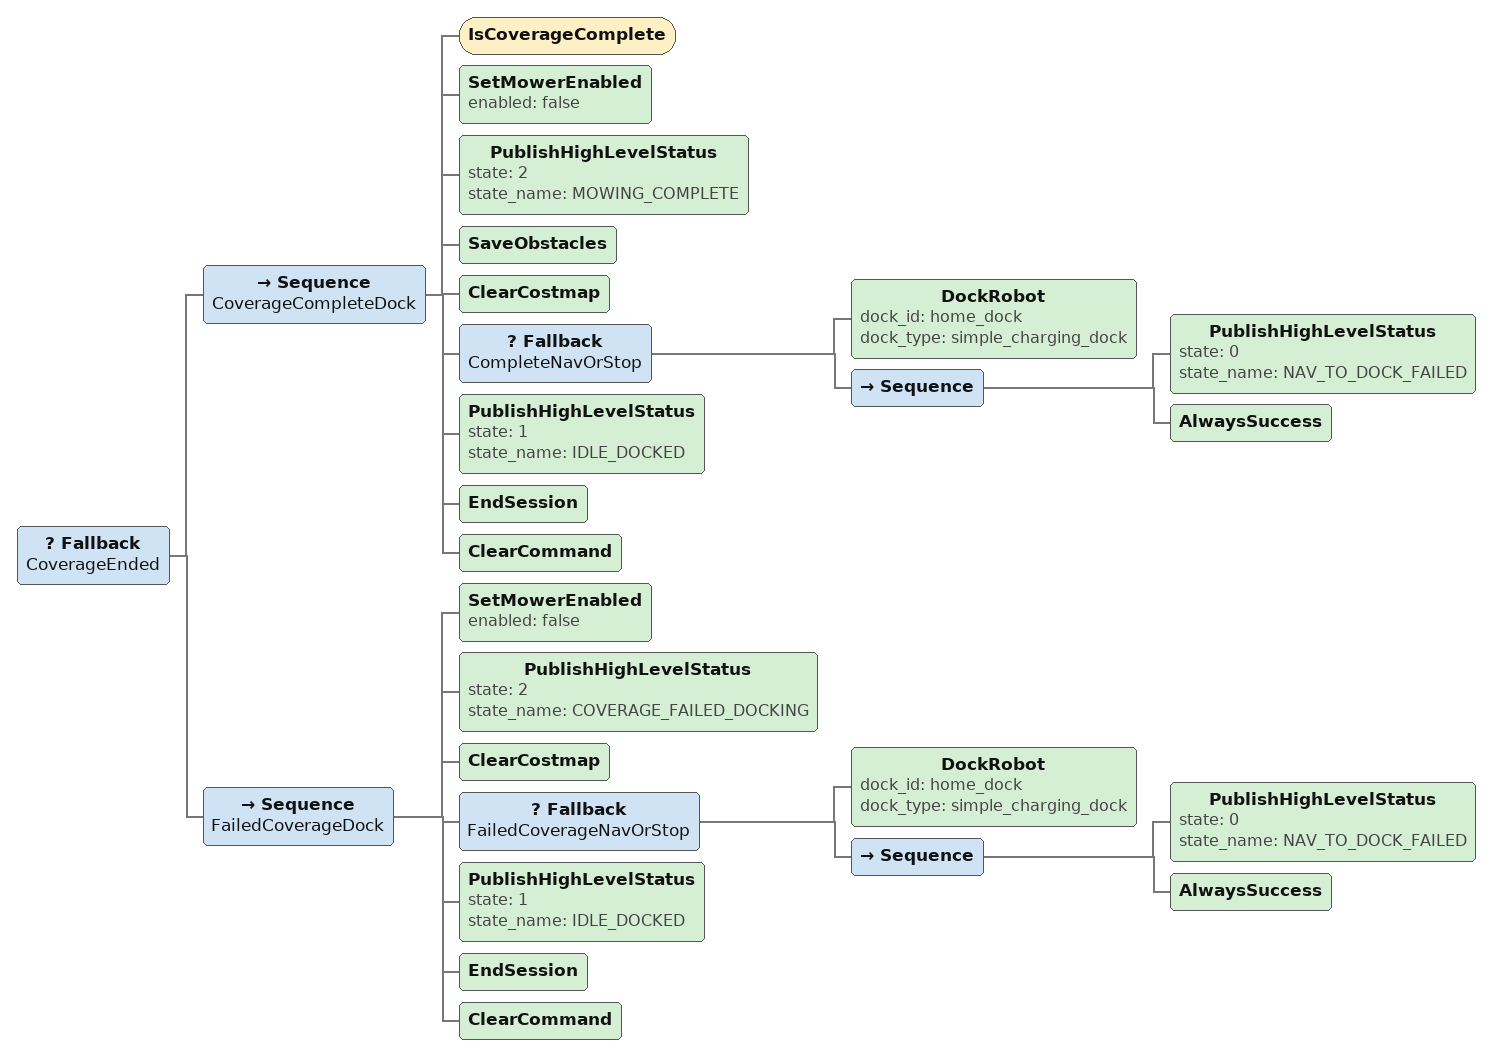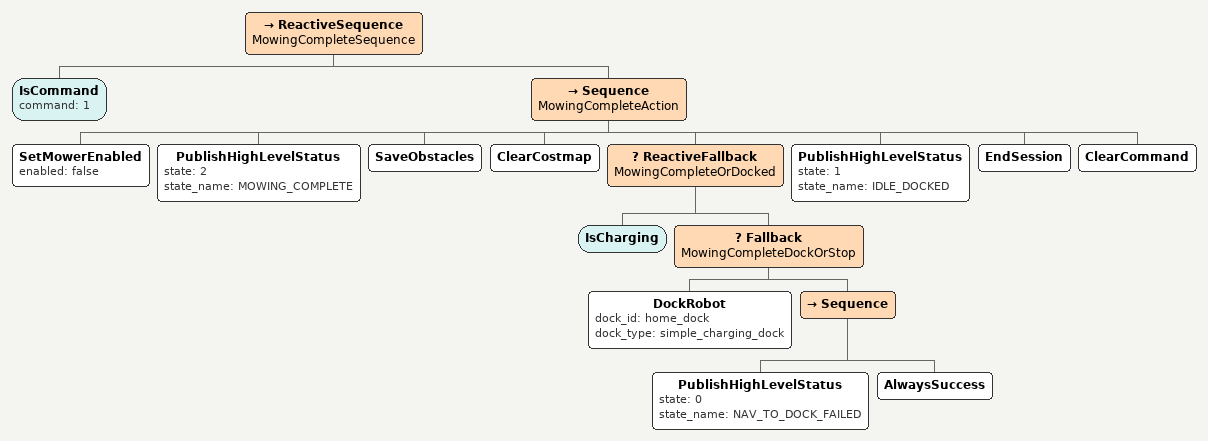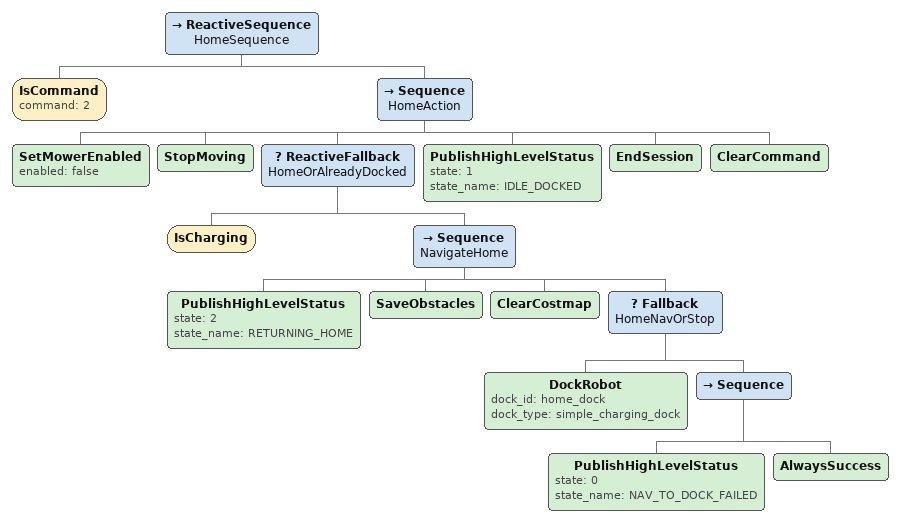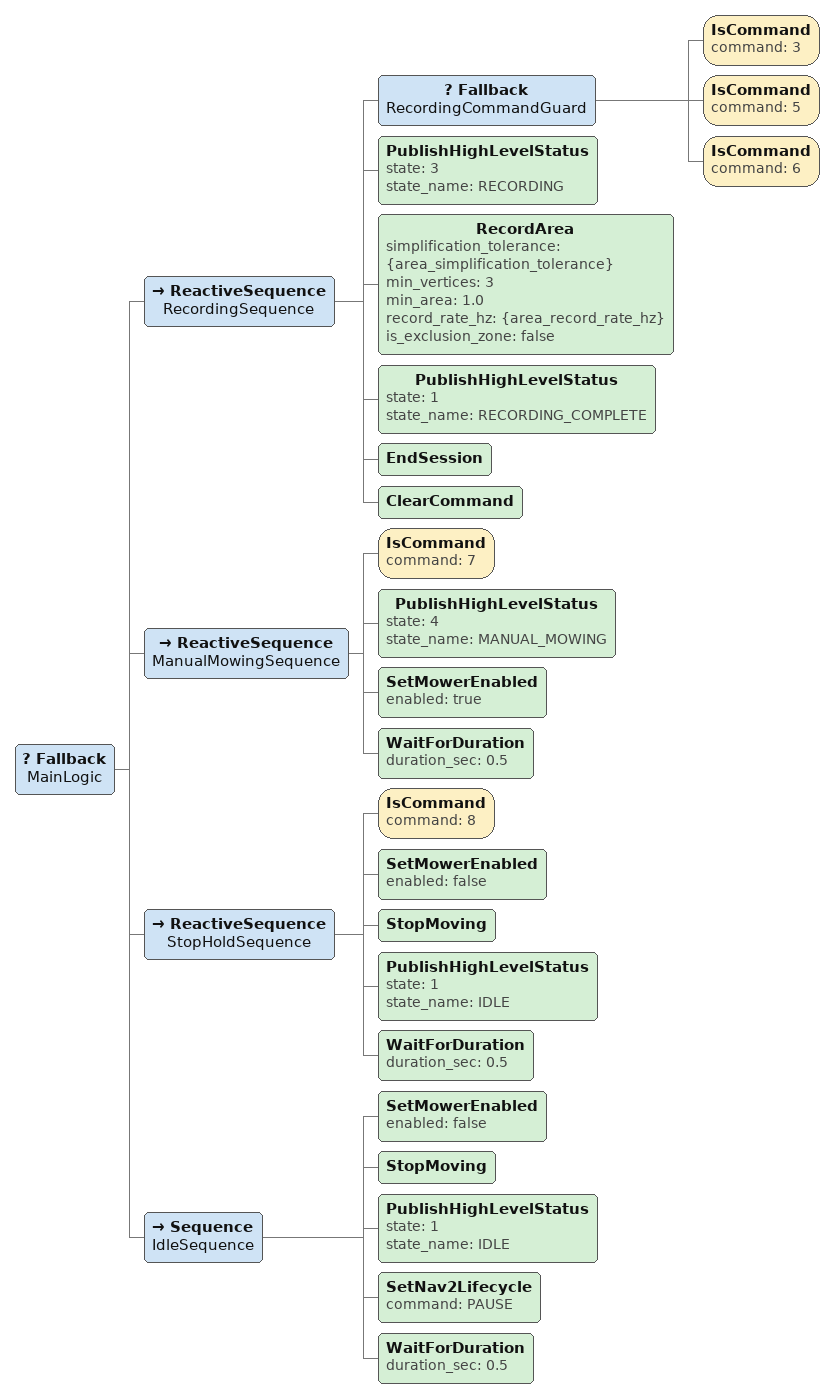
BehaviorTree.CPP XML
<Fallback name="CoverageEnded">

  <!-- Normal completion → MOWING_COMPLETE and dock. -->
  <Sequence name="CoverageCompleteDock">
    <IsCoverageComplete/>
    <SetMowerEnabled enabled="false"/>
    <PublishHighLevelStatus state="2" state_name="MOWING_COMPLETE"/>
    <SaveObstacles/>
    <ClearCostmap/>
    <Fallback name="CompleteNavOrStop">
      <DockRobot dock_id="home_dock" dock_type="simple_charging_dock"/>
      <Sequence>
        <PublishHighLevelStatus state="0" state_name="NAV_TO_DOCK_FAILED"/>
        <AlwaysSuccess/>
      </Sequence>
    </Fallback>
    <PublishHighLevelStatus state="1" state_name="IDLE_DOCKED"/>
    <EndSession/>
    <ClearCommand/>
  </Sequence>

  <!-- Genuine coverage failure — dock gracefully. -->
  <Sequence name="FailedCoverageDock">
    <SetMowerEnabled enabled="false"/>
    <PublishHighLevelStatus state="2" state_name="COVERAGE_FAILED_DOCKING"/>
    <ClearCostmap/>
    <Fallback name="FailedCoverageNavOrStop">
      <DockRobot dock_id="home_dock" dock_type="simple_charging_dock"/>
      <Sequence>
        <PublishHighLevelStatus state="0" state_name="NAV_TO_DOCK_FAILED"/>
        <AlwaysSuccess/>
      </Sequence>
    </Fallback>
    <PublishHighLevelStatus state="1" state_name="IDLE_DOCKED"/>
    <EndSession/>
    <ClearCommand/>
  </Sequence>
</Fallback>

<ReactiveSequence name="MowingCompleteSequence">
  <IsCommand command="1"/>
  <Sequence name="MowingCompleteAction">
    <SetMowerEnabled enabled="false"/>
    <PublishHighLevelStatus state="2" state_name="MOWING_COMPLETE"/>
    <SaveObstacles/>
    <ClearCostmap/>
    <ReactiveFallback name="MowingCompleteOrDocked">
      <IsCharging/>
      <Fallback name="MowingCompleteDockOrStop">
        <DockRobot dock_id="home_dock" dock_type="simple_charging_dock"/>
        <Sequence>
          <PublishHighLevelStatus state="0" state_name="NAV_TO_DOCK_FAILED"/>
          <AlwaysSuccess/>
        </Sequence>
      </Fallback>
    </ReactiveFallback>
    <PublishHighLevelStatus state="1" state_name="IDLE_DOCKED"/>
    <EndSession/>
    <ClearCommand/>
  </Sequence>
</ReactiveSequence>

<ReactiveSequence name="HomeSequence">
  <IsCommand command="2"/>
  <Sequence name="HomeAction">
    <SetMowerEnabled enabled="false"/>
    <StopMoving/>
    <ReactiveFallback name="HomeOrAlreadyDocked">
      <IsCharging/>
      <Sequence name="NavigateHome">
        <PublishHighLevelStatus state="2" state_name="RETURNING_HOME"/>
        <SaveObstacles/>
        <!-- Wipe stale obstacle cells so the nav-to-staging dock
             approach isn't walled off (see MowingCompleteSequence). -->
        <ClearCostmap/>
        <Fallback name="HomeNavOrStop">
          <DockRobot dock_id="home_dock" dock_type="simple_charging_dock"/>
          <Sequence>
            <PublishHighLevelStatus state="0" state_name="NAV_TO_DOCK_FAILED"/>
            <AlwaysSuccess/>
          </Sequence>
        </Fallback>
      </Sequence>
    </ReactiveFallback>
    <PublishHighLevelStatus state="1" state_name="IDLE_DOCKED"/>
    <EndSession/>
    <ClearCommand/>
  </Sequence>
</ReactiveSequence>

<Fallback name="MainLogic">

  <ReactiveSequence name="RecordingSequence">
    <Fallback name="RecordingCommandGuard">
      <IsCommand command="3"/>
      <IsCommand command="5"/>
      <IsCommand command="6"/>
    </Fallback>
    <PublishHighLevelStatus state="3" state_name="RECORDING"/>
    <RecordArea simplification_tolerance="{area_simplification_tolerance}" min_vertices="3" min_area="1.0" record_rate_hz="{area_record_rate_hz}" is_exclusion_zone="false"/>
    <PublishHighLevelStatus state="1" state_name="RECORDING_COMPLETE"/>
    <EndSession/>
    <ClearCommand/>
  </ReactiveSequence>

  <ReactiveSequence name="ManualMowingSequence">
    <IsCommand command="7"/>
    <PublishHighLevelStatus state="4" state_name="MANUAL_MOWING"/>
    <SetMowerEnabled enabled="true"/>
    <WaitForDuration duration_sec="0.5"/>
  </ReactiveSequence>

  <ReactiveSequence name="StopHoldSequence">
    <IsCommand command="8"/>
    <SetMowerEnabled enabled="false"/>
    <StopMoving/>
    <PublishHighLevelStatus state="1" state_name="IDLE"/>
    <WaitForDuration duration_sec="0.5"/>
  </ReactiveSequence>

  <!-- ============================================================
       g. Idle default
       ============================================================ -->
  <Sequence name="IdleSequence">
    <SetMowerEnabled enabled="false"/>
    <StopMoving/>
    <PublishHighLevelStatus state="1" state_name="IDLE"/>
    <SetNav2Lifecycle command="PAUSE"/>
    <WaitForDuration duration_sec="0.5"/>
  </Sequence>

</Fallback>
